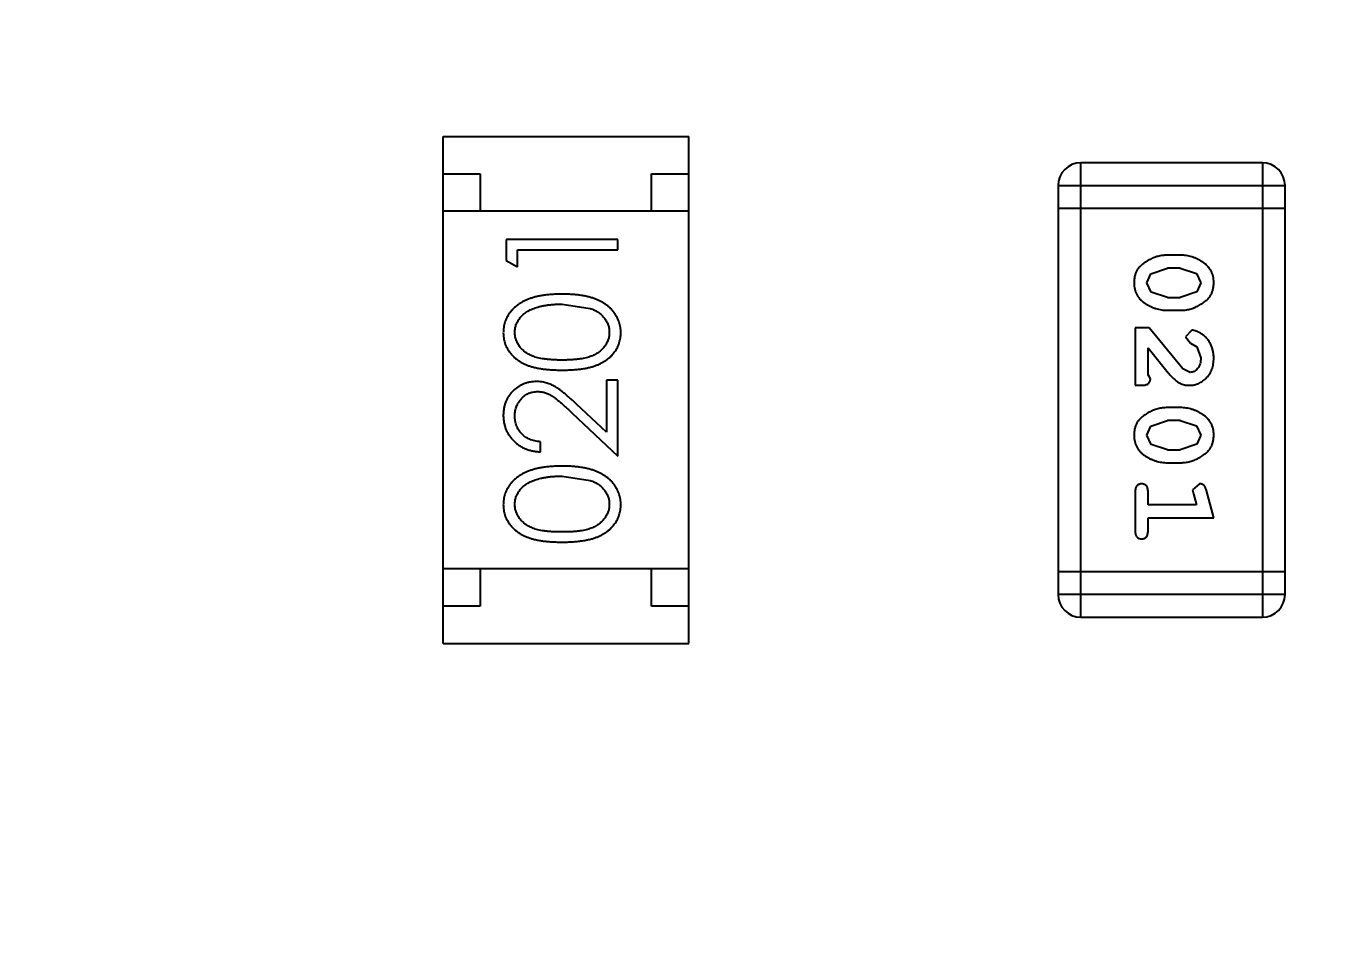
# Model space of a CAD drawing. Header units: inches. Extents: x -13 to 119, y -33 to 44.
# Drawn here: x 91.123 to 92.86, y 13.133 to 14.347 of the extents above; entities that cross this region are included whole.
import ezdxf

# ---------------------------------------------------------------- set-up
doc = ezdxf.new("R2010")
doc.units = ezdxf.units.IN
doc.header["$LTSCALE"] = 1.21
doc.header["$MEASUREMENT"] = 0
doc.header["$PDMODE"] = 3
doc.header["$PDSIZE"] = 0.3125
doc.layers.get('0').update_dxf_attribs({"linetype": 'CONTINUOUS'})
doc.layers.get('Defpoints').update_dxf_attribs({"linetype": 'CONTINUOUS'})
doc.layers.add('DIM', color=3, linetype='CONTINUOUS')
doc.styles.get("Standard").update_dxf_attribs({"font": 'txt', "width": 0.8})
doc.dimstyles.get("Standard").update_dxf_attribs({"dimtxt": 0.15625, "dimasz": 0.1875, "dimexe": 0.125, "dimexo": 0.0625, "dimgap": 0.09, "dimtad": 0, "dimtih": 1, "dimtoh": 1, "dimzin": 4, "dimdsep": 46, "dimtxsty": 'Standard', "dimblk": '_FILLED', "dimblk1": '_FILLED', "dimblk2": '_FILLED', "dimcen": 0.09, "dimazin": 1, "dimtp": 0.01, "dimtm": 0.01, "dimtfac": 1, "dimtofl": 0, "dimtmove": 0, "dimatfit": 3, "dimldrblk": '_FILLED', "dimfxl": 1, "dimtolj": 1, "dimtzin": 4, "dimarcsym": 0})

# ---------------------------------------------------------------- blocks, each defined once
blk = doc.blocks.new('_FILLED')
at = {"color": 0, "linetype": 'ByBlock'}
blk.add_solid([(0, 0), (-1, 0.1667), (-1, -0.1667)], dxfattribs=at)
blk = doc.blocks.new('*D26')
at = {"layer": 'Defpoints', "color": 0}
for p in [(87.6825, 22.6485), (108.0025, -8.1472), (108.0025, -17.2496)]:
    blk.add_point(p, dxfattribs=at)
at = {"layer": 'DIM', "color": 0, "lineweight": -2}
for p, q in [((87.6825, 22.586), (87.6825, -17.3746)), ((108.0025, -8.2097), (108.0025, -17.3746)), ((88.8825, -17.2496), (95.9125, -17.2496)), ((106.8025, -17.2496), (99.7725, -17.2496))]:
    blk.add_line(p, q, dxfattribs=at)
at = {"layer": 'DIM', "color": 0, "lineweight": -2, "xscale": 1.2, "yscale": 1.2, "zscale": 1.2, "rotation": 180}
blk.add_blockref('_FILLED', (87.6825, -17.2496), dxfattribs=at)
at = {"layer": 'DIM', "color": 0, "lineweight": -2, "xscale": 1.2, "yscale": 1.2, "zscale": 1.2}
blk.add_blockref('_FILLED', (108.0025, -17.2496), dxfattribs=at)
at = {"layer": 'DIM', "color": 0, "insert": (97.8425, -17.2496), "char_height": 1.2, "attachment_point": 5}
blk.add_mtext('\\A1;20.32', dxfattribs=at)

msp = doc.modelspace()

# ---------------------------------------------------------------- linework, layer by layer
at = {"color": 7, "linetype": 'Continuous'}
for p, q in [((91.6831, 13.5189), (91.6831, 14.1989)), ((91.6831, 14.1989), (92.0131, 14.1989)), ((92.0131, 13.5189), (92.0131, 14.1989)), ((92.5391, 13.5541), (92.5391, 14.1637)), ((92.7829, 14.1637), (92.5391, 14.1637)), ((92.7829, 14.1637), (92.7829, 13.5541)), ((91.6831, 14.1489), (91.7331, 14.1489)), ((91.7331, 14.1489), (91.7331, 14.0989)), ((91.9631, 14.0989), (91.9631, 14.1489)), ((91.9631, 14.1489), (92.0131, 14.1489)), ((92.5086, 14.1332), (92.5086, 13.5846)), ((92.5086, 14.1332), (92.8134, 14.1332)), ((92.8134, 13.5846), (92.8134, 14.1332)), ((92.0131, 14.0989), (91.6831, 14.0989)), ((92.5086, 14.1027), (92.8134, 14.1027)), ((91.7679, 14.0607), (91.7679, 14.0329)), ((91.9179, 14.0607), (91.7679, 14.0607)), ((91.9179, 14.0472), (91.9179, 14.0607)), ((91.7832, 14.0241), (91.7832, 14.0472)), ((91.7832, 14.0472), (91.9179, 14.0472)), ((92.673, 14.0398), (92.6552, 14.0398)), ((91.7679, 14.0329), (91.7832, 14.0241)), ((92.6332, 14.0149), (92.6555, 14.0225)), ((92.6727, 14.0225), (92.6555, 14.0225)), ((92.6727, 14.0225), (92.6945, 14.0153)), ((92.6279, 14.0027), (92.6332, 14.0149)), ((92.6337, 13.9904), (92.6279, 14.0027)), ((92.6945, 14.0153), (92.7003, 14.0029)), ((92.7003, 14.0029), (92.695, 13.9907)), ((92.6555, 13.9832), (92.6337, 13.9904)), ((92.695, 13.9907), (92.6727, 13.9832)), ((91.8429, 13.9741), (91.8806, 13.9684)), ((92.6555, 13.9832), (92.6727, 13.9832)), ((92.6552, 13.9659), (92.673, 13.9659)), ((92.6122, 13.9423), (92.6122, 13.8652)), ((92.6311, 13.9423), (92.6122, 13.9423)), ((92.6761, 13.8873), (92.6311, 13.9423)), ((92.6883, 13.9391), (92.6799, 13.9303)), ((92.6799, 13.9303), (92.6864, 13.9218)), ((92.6864, 13.9218), (92.6949, 13.9169)), ((92.6949, 13.9169), (92.7003, 13.902)), ((92.6295, 13.8793), (92.6295, 13.9155)), ((92.6295, 13.9155), (92.6566, 13.8819)), ((92.6858, 13.8825), (92.6761, 13.8873)), ((91.9025, 13.8722), (91.9025, 13.8024)), ((91.9179, 13.8722), (91.9025, 13.8722)), ((91.9179, 13.7703), (91.9179, 13.8722)), ((92.6122, 13.8652), (92.6201, 13.8652)), ((92.6327, 13.8738), (92.6295, 13.8793)), ((91.9025, 13.8024), (91.8624, 13.8399)), ((92.673, 13.8353), (92.6552, 13.8353)), ((91.8558, 13.8285), (91.9179, 13.7703)), ((92.6332, 13.8103), (92.6555, 13.818)), ((92.6727, 13.818), (92.6555, 13.818)), ((92.6727, 13.818), (92.6945, 13.8107)), ((92.6279, 13.7982), (92.6332, 13.8103)), ((92.6337, 13.7859), (92.6279, 13.7982)), ((92.6945, 13.8107), (92.7003, 13.7984)), ((92.7003, 13.7984), (92.695, 13.7862)), ((91.814, 13.776), (91.814, 13.7895)), ((92.6555, 13.7787), (92.6337, 13.7859)), ((92.6555, 13.7787), (92.6727, 13.7787)), ((92.695, 13.7862), (92.6727, 13.7787)), ((92.6552, 13.7614), (92.673, 13.7614)), ((91.8429, 13.7434), (91.8806, 13.7377)), ((92.6986, 13.733), (92.6893, 13.7251)), ((92.6893, 13.7251), (92.6903, 13.7197)), ((92.6122, 13.722), (92.6122, 13.6701)), ((92.6295, 13.7047), (92.6295, 13.722)), ((92.6903, 13.7197), (92.6945, 13.7047)), ((92.7176, 13.6874), (92.7077, 13.724)), ((92.6945, 13.7047), (92.6295, 13.7047)), ((92.6295, 13.6701), (92.6295, 13.6874)), ((92.6295, 13.6874), (92.7176, 13.6874)), ((92.0131, 13.6189), (91.6831, 13.6189)), ((91.7331, 13.6189), (91.7331, 13.5689)), ((91.9631, 13.5689), (91.9631, 13.6189)), ((92.8134, 13.6151), (92.5086, 13.6151)), ((91.7331, 13.5689), (91.6831, 13.5689)), ((92.0131, 13.5689), (91.9631, 13.5689)), ((92.8134, 13.5846), (92.5086, 13.5846)), ((92.5391, 13.5541), (92.7829, 13.5541)), ((91.6831, 13.5189), (92.0131, 13.5189))]:
    msp.add_line(p, q, dxfattribs=at)
for centre, start, end in [((92.5391, 14.1332), 90, 180), ((92.7829, 14.1332), 0, 90), ((92.5391, 13.5846), 180, 270), ((92.7829, 13.5846), 270, 0)]:
    msp.add_arc(centre, 0.0305, start, end, dxfattribs=at)
for points, knots in [([(92.6552, 14.0398), (92.6542, 14.0398), (92.652, 14.0398), (92.6489, 14.0394), (92.6457, 14.039), (92.6426, 14.0383), (92.6396, 14.0374), (92.6366, 14.0363), (92.6336, 14.035), (92.6308, 14.0335), (92.628, 14.0319), (92.6255, 14.0303), (92.6232, 14.0287), (92.6211, 14.027), (92.6192, 14.0253), (92.6175, 14.0236), (92.6161, 14.0219), (92.6145, 14.0195), (92.6129, 14.0164), (92.6116, 14.0122), (92.6108, 14.0076), (92.6107, 14.0044), (92.6106, 14.0028)], [0, 0, 0, 0, 0.049886, 0.09882, 0.148132, 0.19689, 0.246038, 0.295176, 0.345305, 0.395692, 0.445312, 0.491875, 0.535813, 0.577009, 0.616081, 0.652689, 0.687585, 0.720206, 0.785062, 0.85223, 0.923759, 1, 1, 1, 1]), ([(92.7176, 14.003), (92.7176, 14.0044), (92.7175, 14.0073), (92.7168, 14.0113), (92.7157, 14.0152), (92.7141, 14.0188), (92.712, 14.022), (92.7095, 14.0251), (92.7065, 14.0279), (92.7031, 14.0303), (92.6996, 14.0326), (92.6959, 14.0345), (92.6922, 14.0361), (92.6884, 14.0375), (92.6846, 14.0385), (92.6808, 14.0393), (92.6769, 14.0397), (92.6743, 14.0398), (92.673, 14.0398)], [0, 0, 0, 0, 0.06692, 0.130834, 0.19258, 0.252759, 0.312631, 0.373411, 0.436359, 0.501894, 0.568244, 0.632472, 0.69556, 0.757163, 0.818592, 0.878885, 0.939235, 1, 1, 1, 1]), ([(92.6106, 14.0028), (92.6107, 14.0013), (92.6107, 13.9985), (92.6115, 13.9944), (92.6126, 13.9906), (92.6142, 13.987), (92.6162, 13.9837), (92.6187, 13.9806), (92.6217, 13.9778), (92.625, 13.9754), (92.6286, 13.9732), (92.6323, 13.9712), (92.636, 13.9696), (92.6398, 13.9682), (92.6436, 13.9672), (92.6474, 13.9664), (92.6513, 13.966), (92.6539, 13.9659), (92.6552, 13.9659)], [0, 0, 0, 0, 0.067217, 0.131051, 0.19272, 0.252824, 0.312745, 0.373449, 0.436041, 0.501494, 0.567761, 0.632087, 0.695096, 0.757109, 0.817993, 0.878657, 0.939311, 1, 1, 1, 1]), ([(92.673, 13.9659), (92.6741, 13.9659), (92.6762, 13.9659), (92.6794, 13.9662), (92.6825, 13.9668), (92.6856, 13.9674), (92.6887, 13.9683), (92.6917, 13.9695), (92.6947, 13.9708), (92.6976, 13.9723), (92.7003, 13.9739), (92.7028, 13.9755), (92.7052, 13.9771), (92.7073, 13.9788), (92.7091, 13.9805), (92.7108, 13.9822), (92.7122, 13.984), (92.7138, 13.9863), (92.7154, 13.9895), (92.7167, 13.9937), (92.7175, 13.9982), (92.7176, 14.0014), (92.7176, 14.003)], [0, 0, 0, 0, 0.049855, 0.099516, 0.148482, 0.19758, 0.246804, 0.296268, 0.346517, 0.397047, 0.446826, 0.49336, 0.537801, 0.579207, 0.617974, 0.654833, 0.689171, 0.722088, 0.786392, 0.853518, 0.924186, 1, 1, 1, 1]), ([(91.8429, 13.9876), (91.8406, 13.9876), (91.8361, 13.9875), (91.8296, 13.9872), (91.8233, 13.9867), (91.8175, 13.9859), (91.812, 13.985), (91.8069, 13.9838), (91.8022, 13.9824), (91.7977, 13.9808), (91.7936, 13.979), (91.7898, 13.9771), (91.7863, 13.975), (91.7829, 13.9727), (91.7799, 13.9703), (91.7771, 13.9677), (91.7746, 13.965), (91.7724, 13.9621), (91.7704, 13.9592), (91.7687, 13.9561), (91.7672, 13.9529), (91.7661, 13.9496), (91.7651, 13.9463), (91.7645, 13.9429), (91.7641, 13.9394), (91.764, 13.937), (91.764, 13.9358)], [0, 0, 0, 0, 0.065278, 0.127205, 0.186168, 0.241675, 0.294115, 0.343609, 0.390387, 0.434463, 0.476646, 0.517002, 0.555936, 0.593716, 0.630057, 0.665601, 0.700745, 0.734917, 0.768681, 0.802087, 0.834849, 0.867433, 0.900138, 0.932806, 0.966212, 1, 1, 1, 1]), ([(91.9217, 13.9358), (91.9217, 13.937), (91.9216, 13.9394), (91.9212, 13.9429), (91.9205, 13.9463), (91.9196, 13.9497), (91.9184, 13.9529), (91.917, 13.9561), (91.9152, 13.9592), (91.9132, 13.9622), (91.911, 13.9651), (91.9084, 13.9679), (91.9057, 13.9705), (91.9026, 13.9729), (91.8993, 13.9751), (91.8957, 13.9772), (91.8919, 13.9791), (91.8879, 13.9809), (91.8835, 13.9825), (91.8787, 13.9838), (91.8736, 13.985), (91.8682, 13.986), (91.8624, 13.9867), (91.8562, 13.9872), (91.8497, 13.9875), (91.8452, 13.9876), (91.8429, 13.9876)], [0, 0, 0, 0, 0.033824, 0.067298, 0.10028, 0.133019, 0.165736, 0.198792, 0.232372, 0.266409, 0.301016, 0.336196, 0.371972, 0.408574, 0.446394, 0.485225, 0.525372, 0.567224, 0.611081, 0.65775, 0.70702, 0.759235, 0.814484, 0.873227, 0.934937, 1, 1, 1, 1]), ([(91.7794, 13.9363), (91.7795, 13.9379), (91.7797, 13.9412), (91.7809, 13.946), (91.783, 13.9507), (91.7854, 13.9545), (91.7877, 13.9573), (91.7897, 13.9594), (91.7919, 13.9613), (91.7944, 13.9631), (91.7971, 13.9648), (91.8, 13.9664), (91.8032, 13.9678), (91.8066, 13.9691), (91.8103, 13.9703), (91.8142, 13.9714), (91.8184, 13.9722), (91.8228, 13.9729), (91.8275, 13.9734), (91.8324, 13.9739), (91.8375, 13.9741), (91.841, 13.9741), (91.8429, 13.9741)], [0, 0, 0, 0, 0.059689, 0.119507, 0.181075, 0.246162, 0.279894, 0.314468, 0.350403, 0.387474, 0.426147, 0.466624, 0.508745, 0.553328, 0.600058, 0.649177, 0.700552, 0.754894, 0.811825, 0.871514, 0.934319, 1, 1, 1, 1]), ([(91.8806, 13.9684), (91.8816, 13.9681), (91.8837, 13.9673), (91.8866, 13.966), (91.8893, 13.9645), (91.8918, 13.9629), (91.8941, 13.9611), (91.8963, 13.9593), (91.8982, 13.9573), (91.9004, 13.9545), (91.9028, 13.9508), (91.9048, 13.9461), (91.9061, 13.9412), (91.9062, 13.9379), (91.9063, 13.9363)], [0, 0, 0, 0, 0.075949, 0.148549, 0.218996, 0.286119, 0.351826, 0.416074, 0.478265, 0.540325, 0.660405, 0.774606, 0.887187, 1, 1, 1, 1]), ([(91.764, 13.9358), (91.764, 13.9346), (91.7641, 13.9323), (91.7645, 13.9288), (91.7651, 13.9255), (91.7661, 13.9222), (91.7672, 13.919), (91.7687, 13.9158), (91.7704, 13.9128), (91.7724, 13.9099), (91.7746, 13.9071), (91.777, 13.9044), (91.7797, 13.9019), (91.7827, 13.8996), (91.7859, 13.8975), (91.7894, 13.8954), (91.7931, 13.8936), (91.797, 13.8919), (91.8013, 13.8904), (91.806, 13.8892), (91.8111, 13.888), (91.8167, 13.8872), (91.8226, 13.8865), (91.829, 13.886), (91.8358, 13.8857), (91.8405, 13.8857), (91.8429, 13.8857)], [0, 0, 0, 0, 0.033742, 0.066533, 0.099153, 0.13154, 0.164087, 0.196563, 0.229707, 0.263315, 0.297504, 0.331686, 0.366482, 0.4021, 0.438958, 0.476748, 0.515985, 0.556589, 0.599519, 0.645765, 0.695487, 0.748721, 0.805687, 0.866754, 0.931405, 1, 1, 1, 1]), ([(91.8429, 13.8991), (91.8408, 13.8991), (91.8369, 13.8991), (91.8313, 13.8994), (91.826, 13.8997), (91.8211, 13.9003), (91.8166, 13.9009), (91.8124, 13.9017), (91.8087, 13.9026), (91.8053, 13.9037), (91.8021, 13.9049), (91.7992, 13.9063), (91.7965, 13.9078), (91.794, 13.9094), (91.7917, 13.9112), (91.7896, 13.9131), (91.7876, 13.9151), (91.7854, 13.9179), (91.783, 13.9217), (91.7809, 13.9264), (91.7797, 13.9313), (91.7795, 13.9346), (91.7794, 13.9363)], [0, 0, 0, 0, 0.073302, 0.142286, 0.206253, 0.266017, 0.321612, 0.372532, 0.419497, 0.462398, 0.502825, 0.541489, 0.579034, 0.615143, 0.650298, 0.684912, 0.718701, 0.752189, 0.817245, 0.879117, 0.939613, 1, 1, 1, 1]), ([(91.9063, 13.9363), (91.9062, 13.9346), (91.9061, 13.9313), (91.9048, 13.9264), (91.9027, 13.9217), (91.9003, 13.9179), (91.898, 13.9151), (91.8961, 13.913), (91.8939, 13.9111), (91.8916, 13.9094), (91.8891, 13.9077), (91.8864, 13.9063), (91.8835, 13.9049), (91.8804, 13.9037), (91.877, 13.9026), (91.8732, 13.9016), (91.8691, 13.9009), (91.8646, 13.9002), (91.8597, 13.8998), (91.8544, 13.8994), (91.8487, 13.8991), (91.8449, 13.8991), (91.8429, 13.8991)], [0, 0, 0, 0, 0.060034, 0.120278, 0.182348, 0.247919, 0.281641, 0.315701, 0.350322, 0.385703, 0.421819, 0.459196, 0.497866, 0.538301, 0.58121, 0.628183, 0.679403, 0.734699, 0.794074, 0.858416, 0.927049, 1, 1, 1, 1]), ([(91.8429, 13.8857), (91.8453, 13.8857), (91.8499, 13.8857), (91.8567, 13.886), (91.8631, 13.8865), (91.869, 13.8872), (91.8745, 13.8881), (91.8797, 13.8892), (91.8844, 13.8905), (91.8887, 13.892), (91.8927, 13.8937), (91.8965, 13.8956), (91.8999, 13.8976), (91.9031, 13.8998), (91.9061, 13.9021), (91.9088, 13.9045), (91.9113, 13.9072), (91.9135, 13.91), (91.9154, 13.9129), (91.9171, 13.9159), (91.9185, 13.919), (91.9197, 13.9222), (91.9206, 13.9255), (91.9212, 13.9288), (91.9216, 13.9323), (91.9217, 13.9346), (91.9217, 13.9358)], [0, 0, 0, 0, 0.068113, 0.132564, 0.193427, 0.250218, 0.303569, 0.353576, 0.400235, 0.443586, 0.484619, 0.524292, 0.56238, 0.599049, 0.63494, 0.669782, 0.704009, 0.737842, 0.771098, 0.803896, 0.836415, 0.868639, 0.900715, 0.933378, 0.966213, 1, 1, 1, 1]), ([(92.7176, 13.9019), (92.7176, 13.9036), (92.7174, 13.9069), (92.7166, 13.9119), (92.7151, 13.9166), (92.7132, 13.9211), (92.7107, 13.9252), (92.7079, 13.9289), (92.7046, 13.932), (92.701, 13.9345), (92.6975, 13.9365), (92.6942, 13.938), (92.6911, 13.9389), (92.6892, 13.9391), (92.6883, 13.9391)], [0, 0, 0, 0, 0.098286, 0.193983, 0.289056, 0.384352, 0.477435, 0.566197, 0.652355, 0.737986, 0.818188, 0.887401, 0.94802, 1, 1, 1, 1]), ([(92.6848, 13.8652), (92.686, 13.8652), (92.6882, 13.8653), (92.6914, 13.8658), (92.6945, 13.8666), (92.6975, 13.8677), (92.7003, 13.8692), (92.703, 13.871), (92.7056, 13.8731), (92.7081, 13.8755), (92.7103, 13.8781), (92.7123, 13.881), (92.7139, 13.884), (92.7153, 13.8872), (92.7163, 13.8906), (92.7171, 13.8942), (92.7175, 13.898), (92.7176, 13.9005), (92.7176, 13.9019)], [0, 0, 0, 0, 0.060981, 0.120256, 0.178148, 0.236115, 0.293993, 0.352864, 0.413358, 0.476056, 0.539296, 0.602396, 0.665116, 0.728325, 0.792919, 0.859317, 0.928302, 1, 1, 1, 1]), ([(92.7003, 13.902), (92.7003, 13.9006), (92.7002, 13.8979), (92.6993, 13.8941), (92.698, 13.8907), (92.696, 13.8878), (92.6938, 13.8855), (92.6913, 13.8837), (92.6886, 13.8827), (92.6867, 13.8826), (92.6858, 13.8825)], [0, 0, 0, 0, 0.156344, 0.299348, 0.4327, 0.561, 0.682299, 0.791883, 0.89611, 1, 1, 1, 1]), ([(92.6566, 13.8819), (92.6573, 13.8811), (92.6588, 13.8794), (92.661, 13.877), (92.6631, 13.8749), (92.6651, 13.873), (92.667, 13.8714), (92.6688, 13.8701), (92.6704, 13.8689), (92.6725, 13.8678), (92.675, 13.8667), (92.6782, 13.8658), (92.6815, 13.8653), (92.6837, 13.8652), (92.6848, 13.8652)], [0, 0, 0, 0, 0.103002, 0.197728, 0.285279, 0.365235, 0.437224, 0.502446, 0.560545, 0.611446, 0.707576, 0.80349, 0.900532, 1, 1, 1, 1]), ([(91.8086, 13.8703), (91.8071, 13.8702), (91.8042, 13.8701), (91.7999, 13.8696), (91.7957, 13.8686), (91.7917, 13.8672), (91.7879, 13.8654), (91.7842, 13.8633), (91.7806, 13.8607), (91.7772, 13.8578), (91.7741, 13.8546), (91.7714, 13.851), (91.7691, 13.8473), (91.7672, 13.8433), (91.7658, 13.839), (91.7648, 13.8346), (91.7641, 13.8298), (91.764, 13.8266), (91.764, 13.825)], [0, 0, 0, 0, 0.06271, 0.123347, 0.183401, 0.242828, 0.302097, 0.36242, 0.423725, 0.487032, 0.550491, 0.612709, 0.674265, 0.73617, 0.799211, 0.863483, 0.930525, 1, 1, 1, 1]), ([(91.8624, 13.8399), (91.8609, 13.8414), (91.8579, 13.8441), (91.8536, 13.8481), (91.8494, 13.8516), (91.8455, 13.8548), (91.8419, 13.8577), (91.8385, 13.8602), (91.8354, 13.8623), (91.8316, 13.8646), (91.8268, 13.8669), (91.8209, 13.8688), (91.8148, 13.8701), (91.8107, 13.8702), (91.8086, 13.8703)], [0, 0, 0, 0, 0.09953, 0.192079, 0.277712, 0.357454, 0.429648, 0.495771, 0.555538, 0.608657, 0.707578, 0.804328, 0.901298, 1, 1, 1, 1]), ([(92.6201, 13.8652), (92.6211, 13.8652), (92.6231, 13.8652), (92.6258, 13.8657), (92.6281, 13.8664), (92.6298, 13.8674), (92.6311, 13.8687), (92.632, 13.8703), (92.6326, 13.872), (92.6326, 13.8732), (92.6327, 13.8738)], [0, 0, 0, 0, 0.1844, 0.34094, 0.473574, 0.586824, 0.690029, 0.789175, 0.890445, 1, 1, 1, 1]), ([(91.7794, 13.8243), (91.7794, 13.8254), (91.7795, 13.8276), (91.7799, 13.8308), (91.7806, 13.8339), (91.7816, 13.8369), (91.7829, 13.8397), (91.7844, 13.8424), (91.7863, 13.845), (91.7883, 13.8474), (91.7906, 13.8496), (91.793, 13.8515), (91.7956, 13.8532), (91.7982, 13.8545), (91.8009, 13.8555), (91.8038, 13.8563), (91.8068, 13.8567), (91.8088, 13.8568), (91.8098, 13.8568)], [0, 0, 0, 0, 0.068027, 0.133505, 0.19695, 0.26027, 0.322741, 0.384982, 0.448465, 0.513424, 0.578224, 0.640011, 0.700094, 0.760067, 0.819012, 0.877878, 0.938035, 1, 1, 1, 1]), ([(91.8098, 13.8568), (91.8114, 13.8568), (91.8147, 13.8566), (91.8195, 13.8556), (91.8241, 13.8539), (91.8279, 13.8519), (91.831, 13.8499), (91.8337, 13.848), (91.8366, 13.8456), (91.8399, 13.843), (91.8435, 13.8399), (91.8473, 13.8364), (91.8515, 13.8326), (91.8543, 13.8299), (91.8558, 13.8285)], [0, 0, 0, 0, 0.088014, 0.174976, 0.2638, 0.355443, 0.406413, 0.465519, 0.533076, 0.609353, 0.693899, 0.787171, 0.889197, 1, 1, 1, 1]), ([(92.6552, 13.8353), (92.6542, 13.8353), (92.652, 13.8352), (92.6489, 13.8349), (92.6457, 13.8344), (92.6426, 13.8337), (92.6396, 13.8329), (92.6366, 13.8317), (92.6336, 13.8305), (92.6308, 13.829), (92.628, 13.8274), (92.6255, 13.8258), (92.6232, 13.8242), (92.6211, 13.8225), (92.6192, 13.8208), (92.6175, 13.8191), (92.6161, 13.8174), (92.6145, 13.815), (92.6129, 13.8118), (92.6116, 13.8076), (92.6108, 13.8031), (92.6107, 13.7999), (92.6106, 13.7983)], [0, 0, 0, 0, 0.049886, 0.09882, 0.148132, 0.19689, 0.246038, 0.295176, 0.345305, 0.395692, 0.445312, 0.491875, 0.535813, 0.577009, 0.616081, 0.652689, 0.687585, 0.720206, 0.785062, 0.85223, 0.923759, 1, 1, 1, 1]), ([(92.7176, 13.7985), (92.7176, 13.7999), (92.7175, 13.8027), (92.7168, 13.8068), (92.7157, 13.8107), (92.7141, 13.8142), (92.712, 13.8175), (92.7095, 13.8206), (92.7065, 13.8234), (92.7031, 13.8258), (92.6996, 13.828), (92.6959, 13.83), (92.6922, 13.8316), (92.6884, 13.833), (92.6846, 13.834), (92.6808, 13.8348), (92.6769, 13.8352), (92.6743, 13.8353), (92.673, 13.8353)], [0, 0, 0, 0, 0.06692, 0.130834, 0.19258, 0.252759, 0.312631, 0.373411, 0.436359, 0.501894, 0.568244, 0.632472, 0.69556, 0.757163, 0.818592, 0.878885, 0.939235, 1, 1, 1, 1]), ([(91.764, 13.825), (91.764, 13.8233), (91.7641, 13.82), (91.7648, 13.8152), (91.7659, 13.8105), (91.7674, 13.8061), (91.7694, 13.8019), (91.7719, 13.7979), (91.7747, 13.7941), (91.778, 13.7905), (91.7816, 13.7872), (91.7855, 13.7844), (91.7897, 13.7819), (91.7941, 13.7799), (91.7987, 13.7783), (91.8036, 13.7771), (91.8087, 13.7763), (91.8122, 13.7761), (91.814, 13.776)], [0, 0, 0, 0, 0.06445, 0.126725, 0.187421, 0.247417, 0.306749, 0.366595, 0.427749, 0.490235, 0.553031, 0.614805, 0.676505, 0.738096, 0.801021, 0.864897, 0.931209, 1, 1, 1, 1]), ([(91.814, 13.7895), (91.8127, 13.7896), (91.8101, 13.7899), (91.8063, 13.7906), (91.8027, 13.7916), (91.7994, 13.7928), (91.7963, 13.7943), (91.7935, 13.7961), (91.7908, 13.7981), (91.7885, 13.8003), (91.7863, 13.8028), (91.7845, 13.8054), (91.7829, 13.8082), (91.7816, 13.8111), (91.7806, 13.8142), (91.7799, 13.8174), (91.7795, 13.8208), (91.7794, 13.8231), (91.7794, 13.8243)], [0, 0, 0, 0, 0.073648, 0.143686, 0.210962, 0.275557, 0.338064, 0.399311, 0.4594, 0.51934, 0.579024, 0.637809, 0.695959, 0.754122, 0.813113, 0.873453, 0.935561, 1, 1, 1, 1]), ([(92.6106, 13.7983), (92.6107, 13.7968), (92.6107, 13.794), (92.6115, 13.7899), (92.6126, 13.7861), (92.6142, 13.7825), (92.6162, 13.7792), (92.6187, 13.7761), (92.6217, 13.7733), (92.625, 13.7709), (92.6286, 13.7687), (92.6323, 13.7667), (92.636, 13.7651), (92.6398, 13.7637), (92.6436, 13.7627), (92.6474, 13.7619), (92.6513, 13.7614), (92.6539, 13.7614), (92.6552, 13.7614)], [0, 0, 0, 0, 0.067217, 0.131051, 0.19272, 0.252824, 0.312745, 0.373449, 0.436041, 0.501494, 0.567761, 0.632087, 0.695096, 0.757109, 0.817993, 0.878657, 0.939311, 1, 1, 1, 1]), ([(92.673, 13.7614), (92.6741, 13.7614), (92.6762, 13.7614), (92.6794, 13.7617), (92.6825, 13.7622), (92.6856, 13.7629), (92.6887, 13.7638), (92.6917, 13.7649), (92.6947, 13.7662), (92.6976, 13.7677), (92.7003, 13.7693), (92.7028, 13.771), (92.7052, 13.7726), (92.7073, 13.7743), (92.7091, 13.776), (92.7108, 13.7777), (92.7122, 13.7795), (92.7138, 13.7818), (92.7154, 13.785), (92.7167, 13.7892), (92.7175, 13.7937), (92.7176, 13.7969), (92.7176, 13.7985)], [0, 0, 0, 0, 0.049855, 0.099516, 0.148482, 0.19758, 0.246804, 0.296268, 0.346517, 0.397047, 0.446826, 0.49336, 0.537801, 0.579207, 0.617974, 0.654833, 0.689171, 0.722088, 0.786392, 0.853518, 0.924186, 1, 1, 1, 1]), ([(91.8429, 13.7568), (91.8406, 13.7568), (91.8361, 13.7567), (91.8296, 13.7564), (91.8233, 13.7559), (91.8175, 13.7552), (91.812, 13.7542), (91.8069, 13.7531), (91.8022, 13.7516), (91.7977, 13.75), (91.7936, 13.7482), (91.7898, 13.7463), (91.7863, 13.7442), (91.7829, 13.742), (91.7799, 13.7395), (91.7771, 13.737), (91.7746, 13.7343), (91.7724, 13.7314), (91.7704, 13.7284), (91.7687, 13.7253), (91.7672, 13.7221), (91.7661, 13.7189), (91.7651, 13.7155), (91.7645, 13.7121), (91.7641, 13.7086), (91.764, 13.7062), (91.764, 13.705)], [0, 0, 0, 0, 0.065278, 0.127205, 0.186168, 0.241675, 0.294115, 0.343609, 0.390387, 0.434463, 0.476646, 0.517002, 0.555936, 0.593716, 0.630057, 0.665601, 0.700745, 0.734917, 0.768681, 0.802087, 0.834849, 0.867433, 0.900138, 0.932806, 0.966212, 1, 1, 1, 1]), ([(91.7794, 13.7055), (91.7795, 13.7071), (91.7797, 13.7104), (91.7809, 13.7153), (91.783, 13.7199), (91.7854, 13.7237), (91.7877, 13.7265), (91.7897, 13.7286), (91.7919, 13.7306), (91.7944, 13.7324), (91.7971, 13.734), (91.8, 13.7356), (91.8032, 13.737), (91.8066, 13.7384), (91.8103, 13.7395), (91.8142, 13.7406), (91.8184, 13.7414), (91.8228, 13.7421), (91.8275, 13.7427), (91.8324, 13.7431), (91.8375, 13.7433), (91.841, 13.7433), (91.8429, 13.7434)], [0, 0, 0, 0, 0.059689, 0.119507, 0.181075, 0.246162, 0.279894, 0.314468, 0.350403, 0.387474, 0.426147, 0.466624, 0.508745, 0.553328, 0.600058, 0.649177, 0.700552, 0.754894, 0.811825, 0.871514, 0.934319, 1, 1, 1, 1]), ([(91.9217, 13.705), (91.9217, 13.7062), (91.9216, 13.7086), (91.9212, 13.7121), (91.9205, 13.7156), (91.9196, 13.7189), (91.9184, 13.7222), (91.917, 13.7254), (91.9152, 13.7285), (91.9132, 13.7315), (91.911, 13.7344), (91.9084, 13.7371), (91.9057, 13.7397), (91.9026, 13.7421), (91.8993, 13.7443), (91.8957, 13.7464), (91.8919, 13.7483), (91.8879, 13.7501), (91.8835, 13.7517), (91.8787, 13.7531), (91.8736, 13.7542), (91.8682, 13.7552), (91.8624, 13.7559), (91.8562, 13.7565), (91.8497, 13.7567), (91.8452, 13.7568), (91.8429, 13.7568)], [0, 0, 0, 0, 0.033824, 0.067298, 0.10028, 0.133019, 0.165736, 0.198792, 0.232372, 0.266409, 0.301016, 0.336196, 0.371972, 0.408574, 0.446394, 0.485225, 0.525372, 0.567224, 0.611081, 0.65775, 0.70702, 0.759235, 0.814484, 0.873227, 0.934937, 1, 1, 1, 1]), ([(91.8806, 13.7377), (91.8816, 13.7373), (91.8837, 13.7365), (91.8866, 13.7352), (91.8893, 13.7337), (91.8918, 13.7321), (91.8941, 13.7304), (91.8963, 13.7285), (91.8982, 13.7265), (91.9004, 13.7237), (91.9028, 13.72), (91.9048, 13.7153), (91.9061, 13.7105), (91.9062, 13.7072), (91.9063, 13.7055)], [0, 0, 0, 0, 0.075949, 0.148549, 0.218996, 0.286119, 0.351826, 0.416074, 0.478265, 0.540325, 0.660405, 0.774606, 0.887187, 1, 1, 1, 1]), ([(92.6209, 13.733), (92.6203, 13.733), (92.6191, 13.7329), (92.6174, 13.7324), (92.6159, 13.7316), (92.6145, 13.7305), (92.6135, 13.7289), (92.6127, 13.7269), (92.6123, 13.7246), (92.6122, 13.7229), (92.6122, 13.722)], [0, 0, 0, 0, 0.115051, 0.223278, 0.329269, 0.437893, 0.554681, 0.682591, 0.83103, 1, 1, 1, 1]), ([(92.6295, 13.722), (92.6295, 13.7229), (92.6294, 13.7246), (92.629, 13.7269), (92.6282, 13.7289), (92.6272, 13.7305), (92.6258, 13.7316), (92.6243, 13.7324), (92.6227, 13.7329), (92.6215, 13.733), (92.6209, 13.733)], [0, 0, 0, 0, 0.169102, 0.317658, 0.446239, 0.563118, 0.671828, 0.776546, 0.884858, 1, 1, 1, 1]), ([(92.7077, 13.724), (92.7075, 13.7248), (92.707, 13.7264), (92.7062, 13.7285), (92.7052, 13.7301), (92.7042, 13.7313), (92.703, 13.7321), (92.7017, 13.7326), (92.7002, 13.733), (92.6991, 13.733), (92.6986, 13.733)], [0, 0, 0, 0, 0.187321, 0.344927, 0.475328, 0.579604, 0.674244, 0.773631, 0.882025, 1, 1, 1, 1]), ([(91.764, 13.705), (91.764, 13.7039), (91.7641, 13.7015), (91.7645, 13.6981), (91.7651, 13.6947), (91.7661, 13.6914), (91.7672, 13.6882), (91.7687, 13.6851), (91.7704, 13.6821), (91.7724, 13.6791), (91.7746, 13.6763), (91.777, 13.6736), (91.7797, 13.6712), (91.7827, 13.6688), (91.7859, 13.6667), (91.7894, 13.6646), (91.7931, 13.6628), (91.797, 13.6612), (91.8013, 13.6597), (91.806, 13.6584), (91.8111, 13.6573), (91.8167, 13.6564), (91.8226, 13.6557), (91.829, 13.6552), (91.8358, 13.6549), (91.8405, 13.6549), (91.8429, 13.6549)], [0, 0, 0, 0, 0.033742, 0.066533, 0.099153, 0.13154, 0.164087, 0.196563, 0.229707, 0.263315, 0.297504, 0.331686, 0.366482, 0.4021, 0.438958, 0.476748, 0.515985, 0.556589, 0.599519, 0.645765, 0.695487, 0.748721, 0.805687, 0.866754, 0.931405, 1, 1, 1, 1]), ([(91.8429, 13.6684), (91.8408, 13.6684), (91.8369, 13.6684), (91.8313, 13.6686), (91.826, 13.669), (91.8211, 13.6695), (91.8166, 13.6701), (91.8124, 13.6709), (91.8087, 13.6718), (91.8053, 13.6729), (91.8021, 13.6742), (91.7992, 13.6755), (91.7965, 13.677), (91.794, 13.6786), (91.7917, 13.6804), (91.7896, 13.6823), (91.7876, 13.6843), (91.7854, 13.6872), (91.783, 13.6909), (91.7809, 13.6956), (91.7797, 13.7005), (91.7795, 13.7038), (91.7794, 13.7055)], [0, 0, 0, 0, 0.073302, 0.142286, 0.206253, 0.266017, 0.321612, 0.372532, 0.419497, 0.462398, 0.502825, 0.541489, 0.579034, 0.615143, 0.650298, 0.684912, 0.718701, 0.752189, 0.817245, 0.879117, 0.939613, 1, 1, 1, 1]), ([(91.9063, 13.7055), (91.9062, 13.7038), (91.9061, 13.7005), (91.9048, 13.6957), (91.9027, 13.6909), (91.9003, 13.6872), (91.898, 13.6843), (91.8961, 13.6823), (91.8939, 13.6804), (91.8916, 13.6786), (91.8891, 13.677), (91.8864, 13.6755), (91.8835, 13.6741), (91.8804, 13.6729), (91.877, 13.6718), (91.8732, 13.6709), (91.8691, 13.6701), (91.8646, 13.6694), (91.8597, 13.669), (91.8544, 13.6686), (91.8487, 13.6684), (91.8449, 13.6684), (91.8429, 13.6684)], [0, 0, 0, 0, 0.060034, 0.120278, 0.182348, 0.247919, 0.281641, 0.315701, 0.350322, 0.385703, 0.421819, 0.459196, 0.497866, 0.538301, 0.58121, 0.628183, 0.679403, 0.734699, 0.794074, 0.858416, 0.927049, 1, 1, 1, 1]), ([(91.8429, 13.6549), (91.8453, 13.6549), (91.8499, 13.6549), (91.8567, 13.6552), (91.8631, 13.6557), (91.869, 13.6565), (91.8745, 13.6574), (91.8797, 13.6584), (91.8844, 13.6597), (91.8887, 13.6612), (91.8927, 13.6629), (91.8965, 13.6648), (91.8999, 13.6668), (91.9031, 13.669), (91.9061, 13.6713), (91.9088, 13.6738), (91.9113, 13.6764), (91.9135, 13.6792), (91.9154, 13.6821), (91.9171, 13.6852), (91.9185, 13.6882), (91.9197, 13.6914), (91.9206, 13.6947), (91.9212, 13.6981), (91.9216, 13.7015), (91.9217, 13.7039), (91.9217, 13.705)], [0, 0, 0, 0, 0.068113, 0.132564, 0.193427, 0.250218, 0.303569, 0.353576, 0.400235, 0.443586, 0.484619, 0.524292, 0.56238, 0.599049, 0.63494, 0.669782, 0.704009, 0.737842, 0.771098, 0.803896, 0.836415, 0.868639, 0.900715, 0.933378, 0.966213, 1, 1, 1, 1]), ([(92.6122, 13.6701), (92.6122, 13.6692), (92.6123, 13.6675), (92.6127, 13.6652), (92.6135, 13.6632), (92.6145, 13.6617), (92.6159, 13.6605), (92.6174, 13.6597), (92.6191, 13.6592), (92.6203, 13.6591), (92.6209, 13.6591)], [0, 0, 0, 0, 0.169012, 0.317488, 0.445429, 0.560977, 0.67065, 0.776666, 0.88492, 1, 1, 1, 1]), ([(92.6209, 13.6591), (92.6215, 13.6591), (92.6227, 13.6592), (92.6243, 13.6597), (92.6258, 13.6605), (92.6272, 13.6617), (92.6282, 13.6633), (92.629, 13.6652), (92.6294, 13.6675), (92.6295, 13.6692), (92.6295, 13.6701)], [0, 0, 0, 0, 0.11517, 0.223509, 0.328254, 0.438012, 0.553651, 0.682263, 0.830856, 1, 1, 1, 1])]:
    msp.add_open_spline(points, degree=3, knots=knots, dxfattribs=at)

# ---------------------------------------------------------------- dimensions: what is measured, and where the dimension line sits
at = {"layer": 'DIM'}
dim = msp.add_linear_dim(base=(108.0025, -17.2496), p1=(87.6825, 22.6485), p2=(108.0025, -8.1472), dimstyle='Standard', override={"dimtxt": 1.2, "dimasz": 1.2, "dimtih": 0, "dimtoh": 0, "dimzin": 0, "dimcen": 0.198, "dimadec": 0, "dimazin": 0, "dimtp": 0, "dimtm": 0, "dimtdec": 4, "dimtzin": 0}, dxfattribs=at)
dim.commit()
dim.dimension.update_dxf_attribs({"geometry": '*D26', "text_midpoint": (97.8425, -17.2496)})

doc.saveas('drawing.dxf')
